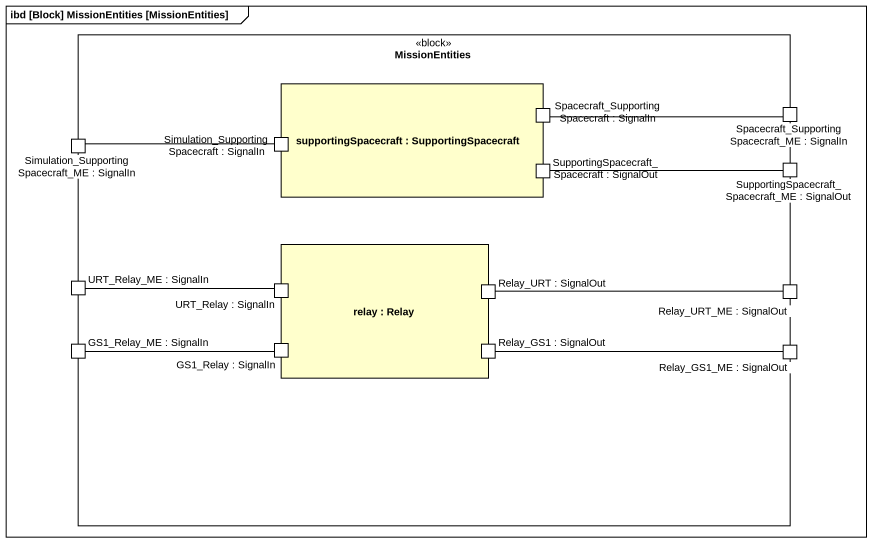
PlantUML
@startuml
mainframe ibd [Block] MissionEntities [MissionEntities]
rectangle MissionEntities <<block>> {
  rectangle "supportingSpacecraft : SupportingSpacecraft" as supportingSpacecraft {
    port "Simulation_SupportingSpacecraft : SignalIn" as Simulation
    port "Spacecraft_SupportingSpacecraft : SignalIn" as Spacecraft
    port "SupportingSpacecraft_Spacecraft : SignalOut" as SupportingSpacecraft
  }
  port "Spacecraft_SupportingSpacecraft_ME : SignalIn" as Spacecraft_2
  port "Simulation_SupportingSpacecraft_ME : SignalIn" as Simulation_2
  port "SupportingSpacecraft_Spacecraft_ME : SignalOut" as SupportingSpacecraft_2
  rectangle "relay : Relay" as relay {
    port "URT_Relay : SignalIn" as URT_Relay_SignalIn
    port "Relay_URT : SignalOut" as Relay_URT_SignalOut
    port "GS1_Relay : SignalIn" as GS1_Relay_SignalIn
    port "Relay_GS1 : SignalOut" as Relay_GS1_SignalOut
  }
  port "URT_Relay_ME : SignalIn" as URT_Relay_ME_SignalIn
  port "Relay_URT_ME : SignalOut" as Relay_URT_ME_SignalOut
  port "GS1_Relay_ME : SignalIn" as GS1_Relay_ME_SignalIn
  port "Relay_GS1_ME : SignalOut" as Relay_GS1_ME_SignalOut
}
Spacecraft -right- Spacecraft_2
Simulation_2 -right- Simulation
SupportingSpacecraft -right- SupportingSpacecraft_2
URT_Relay_ME_SignalIn -right- URT_Relay_SignalIn
Relay_URT_SignalOut -right- Relay_URT_ME_SignalOut
GS1_Relay_ME_SignalIn -right- GS1_Relay_SignalIn
Relay_GS1_SignalOut -right- Relay_GS1_ME_SignalOut
@enduml
